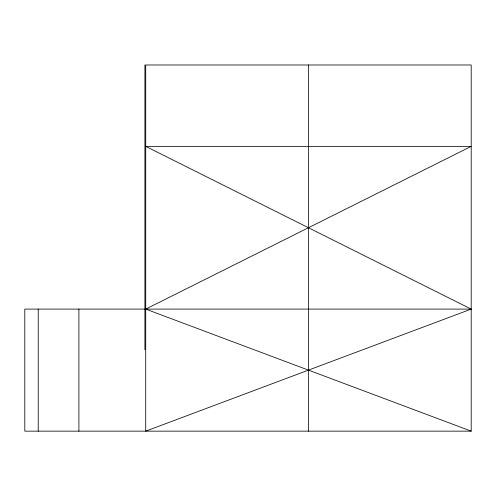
<?xml version="1.0" encoding="UTF-8"?>
<svg xmlns="http://www.w3.org/2000/svg" width="496" height="496" viewBox="0 0 496 496"><rect width="100%" height="100%" fill="white"/><g stroke="black" fill="none" stroke-linecap="round" stroke-linejoin="round"><path stroke-width="0.74" d="M471.2 309.095L145.719 431.148L145.719 64.982L471.2 64.982L471.2 431.148L24.8 431.148L24.8 309.095L471.2 309.095L145.719 146.357L471.2 146.357L145.719 309.095L471.2 431.148M144.906 64.908L144.906 349.742M308.462 64.982L308.462 431.148M78.907 309.095L78.907 431.148M38.223 309.095L38.223 431.148"/></g></svg>
